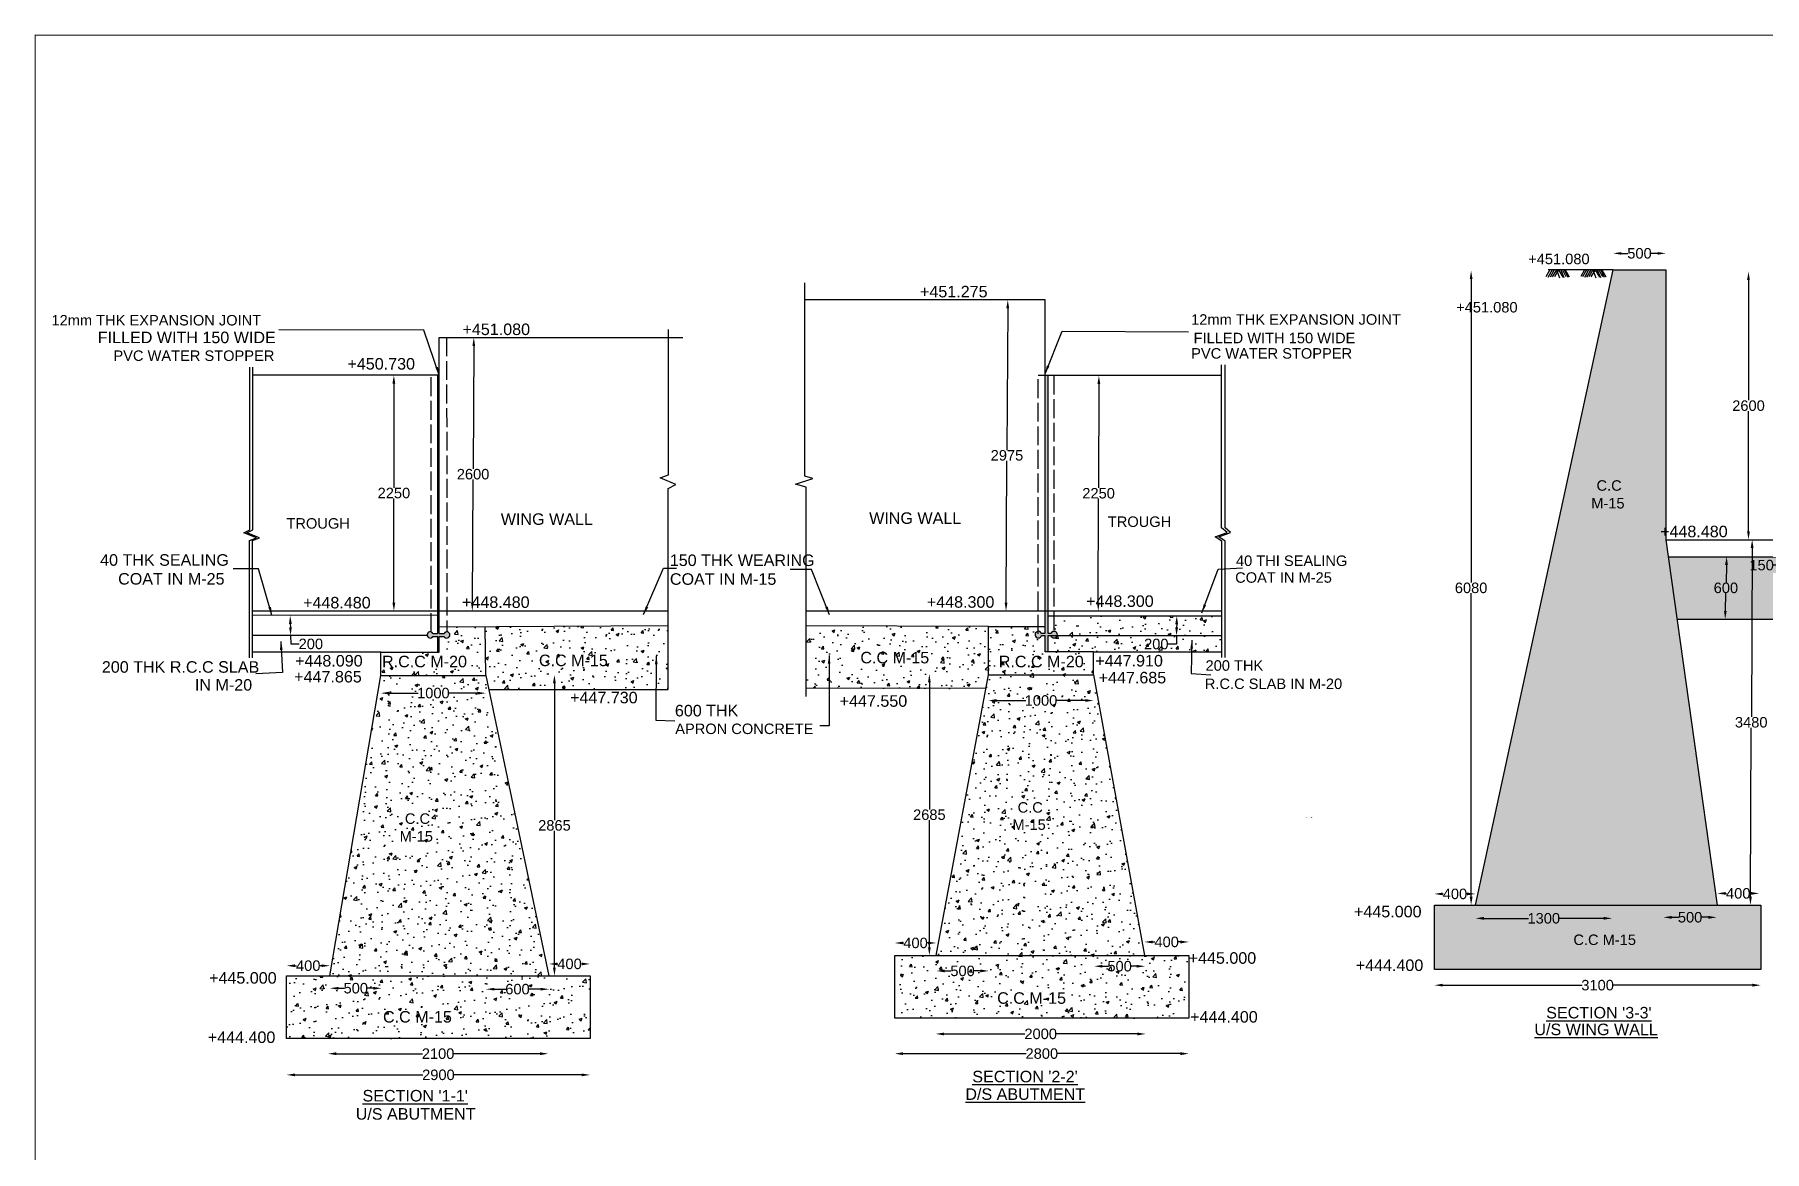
# Model space of a CAD drawing. Header units: millimetres. Extents: x 1661 to 33113, y 614 to 21932.
# Drawn here: x 1661 to 18179, y 11273 to 21932 of the extents above; entities that cross this region are included whole.
import ezdxf

# ---------------------------------------------------------------- set-up
doc = ezdxf.new("R2010")
doc.units = ezdxf.units.MM
doc.header["$MEASUREMENT"] = 0
doc.linetypes.add('ACAD_ISO02W100', pattern=[15, 12, -3])
for name, color, linetype in [('DIM', 7, 'Continuous'), ('DWG', 7, 'Continuous'), ('TEXT', 7, 'Continuous')]:
    doc.layers.add(name, color=color, linetype=linetype)
doc.styles.get("Standard").update_dxf_attribs({"font": 'arial.ttf'})
doc.dimstyles.get("Standard").update_dxf_attribs({"dimtxt": 100, "dimasz": 80, "dimexe": 0.18, "dimexo": 0.0625, "dimgap": 0.09, "dimtad": 0, "dimtih": 1, "dimtoh": 1, "dimdec": 0, "dimzin": 0, "dimdsep": 46, "dimtxsty": 'Standard', "dimcen": 0.09, "dimse1": 1, "dimse2": 1, "dimadec": 0, "dimazin": 0, "dimtfac": 1, "dimtdec": 0, "dimtofl": 0, "dimtmove": 0, "dimatfit": 3, "dimfxl": 1, "dimtolj": 1, "dimtzin": 0, "dimarcsym": 0})
pattern_1 = [(50, (0, 0), (286.904, -25.1009), [30, -330]), (355, (0, 0), (-55.5005, 300.877), [24, -264]), (100.4514, (23.9, -2.1), (231.4035, 275.776), [25.496, -280.4568]), (46.1842, (0, 80), (426.8965, -66.2077), [45, -495]), (96.6356, (35.57, 74.5), (373.865, 389.6474), [38.244, -420.6855]), (351.1842, (0, 80), (373.865, 389.6474), [36, -396]), (21, (40, 60), (238.7628, -161.0476), [30, -330]), (326, (40, 60), (97.326, 290.06), [24, -264]), (71.4514, (59.9, 46.58), (336.089, 129.0125), [25.496, -280.4568]), (37.5, (0, 0), (4.86394, 133.15754), [0, -260.8, 0, -268, 0, -265]), (7.5, (0, 0), (105.2278, 157.7647), [0, -152.8, 0, -254.8, 0, -101]), (327.5, (-89.2, 0), (213.52897, -9.02195), [0, -100, 0, -312, 0, -414]), (317.5, (-129.2, 0), (233.2745, 40.042), [0, -130, 0, -207.2, 0, -294])]

# ---------------------------------------------------------------- blocks, each defined once
blk = doc.blocks.new('*D77')
at = {"layer": 'Defpoints', "color": 0, "transparency": 16777216}
for p in [(15028, 13009), (18144, 13009), (18144, 12859)]:
    blk.add_point(p, dxfattribs=at)
at = {"layer": 'DIM', "color": 0, "lineweight": -2, "transparency": 16777216}
for p, q in [((15108, 12859), (16437, 12859)), ((18064, 12859), (16735, 12859))]:
    blk.add_line(p, q, dxfattribs=at)
at = {"layer": 'DIM', "color": 0, "transparency": 16777216}
for points in [[(15108, 12873), (15108, 12846), (15028, 12859)], [(18064, 12873), (18064, 12846), (18144, 12859)]]:
    blk.add_solid(points, dxfattribs=at)
at = {"layer": 'DIM', "color": 0, "transparency": 16777216, "insert": (16586, 12859), "char_height": 100, "attachment_point": 5}
blk.add_mtext('\\A1;3100', dxfattribs=at)
blk = doc.blocks.new('*D78')
at = {"layer": 'Defpoints', "color": 0, "transparency": 16777216}
for p in [(15420, 13624), (16724, 13624), (16724, 13497)]:
    blk.add_point(p, dxfattribs=at)
at = {"layer": 'DIM', "color": 0, "lineweight": -2, "transparency": 16777216}
for p, q in [((15500, 13497), (15927, 13497)), ((16644, 13497), (16216, 13497))]:
    blk.add_line(p, q, dxfattribs=at)
at = {"layer": 'DIM', "color": 0, "transparency": 16777216}
for points in [[(15500, 13511), (15500, 13484), (15420, 13497)], [(16644, 13511), (16644, 13484), (16724, 13497)]]:
    blk.add_solid(points, dxfattribs=at)
at = {"layer": 'DIM', "color": 0, "transparency": 16777216, "insert": (16072, 13497), "char_height": 100, "attachment_point": 5}
blk.add_mtext('\\A1;1300', dxfattribs=at)
blk = doc.blocks.new('*D79')
at = {"layer": 'Defpoints', "color": 0, "transparency": 16777216}
for p in [(17214, 13507), (17724, 13507), (17724, 13507)]:
    blk.add_point(p, dxfattribs=at)
at = {"layer": 'DIM', "color": 0, "lineweight": -2, "transparency": 16777216}
for p, q in [((17294, 13507), (17359, 13507)), ((17644, 13507), (17580, 13507))]:
    blk.add_line(p, q, dxfattribs=at)
at = {"layer": 'DIM', "color": 0, "transparency": 16777216}
for points in [[(17294, 13520), (17294, 13493), (17214, 13507)], [(17644, 13520), (17644, 13493), (17724, 13507)]]:
    blk.add_solid(points, dxfattribs=at)
at = {"layer": 'DIM', "color": 0, "transparency": 16777216, "insert": (17469, 13507), "char_height": 100, "attachment_point": 5}
blk.add_mtext('\\A1;500', dxfattribs=at)
blk = doc.blocks.new('*D80')
at = {"layer": 'Defpoints', "color": 0, "transparency": 16777216}
for p in [(18129, 13735), (17729, 13624), (18129, 13624)]:
    blk.add_point(p, dxfattribs=at)
at = {"layer": 'DIM', "color": 0, "lineweight": -2, "transparency": 16777216}
for p, q in [((17809, 13735), (17817, 13735)), ((18049, 13735), (18041, 13735))]:
    blk.add_line(p, q, dxfattribs=at)
at = {"layer": 'DIM', "color": 0, "transparency": 16777216}
for points in [[(17809, 13749), (17809, 13722), (17729, 13735)], [(18049, 13749), (18049, 13722), (18129, 13735)]]:
    blk.add_solid(points, dxfattribs=at)
at = {"layer": 'DIM', "color": 0, "transparency": 16777216, "insert": (17929, 13735), "char_height": 100, "attachment_point": 5}
blk.add_mtext('\\A1;400', dxfattribs=at)
blk = doc.blocks.new('*D81')
at = {"layer": 'Defpoints', "color": 0, "transparency": 16777216}
for p in [(15420, 13730), (15028, 13624), (15420, 13624)]:
    blk.add_point(p, dxfattribs=at)
at = {"layer": 'DIM', "color": 0, "lineweight": -2, "transparency": 16777216}
for p, q in [((15108, 13730), (15112, 13730)), ((15340, 13730), (15336, 13730))]:
    blk.add_line(p, q, dxfattribs=at)
at = {"layer": 'DIM', "color": 0, "transparency": 16777216}
for points in [[(15108, 13744), (15108, 13717), (15028, 13730)], [(15340, 13744), (15340, 13717), (15420, 13730)]]:
    blk.add_solid(points, dxfattribs=at)
at = {"layer": 'DIM', "color": 0, "transparency": 16777216, "insert": (15224, 13730), "char_height": 100, "attachment_point": 5}
blk.add_mtext('\\A1;400', dxfattribs=at)
blk = doc.blocks.new('*D82')
at = {"layer": 'Defpoints', "color": 0, "transparency": 16777216}
for p in [(18062, 17112), (18161, 17111), (18144, 13624)]:
    blk.add_point(p, dxfattribs=at)
at = {"layer": 'DIM', "color": 0, "lineweight": -2, "transparency": 16777216}
for p, q in [((18062, 17032), (18054, 15419)), ((18045, 13705), (18053, 15317))]:
    blk.add_line(p, q, dxfattribs=at)
at = {"layer": 'DIM', "color": 0, "transparency": 16777216}
for points in [[(18048, 17032), (18075, 17032), (18062, 17112)], [(18032, 13705), (18059, 13704), (18045, 13625)]]:
    blk.add_solid(points, dxfattribs=at)
at = {"layer": 'DIM', "color": 0, "transparency": 16777216, "insert": (18053, 15368), "char_height": 100, "attachment_point": 5}
blk.add_mtext('\\A1;3480', dxfattribs=at)
blk = doc.blocks.new('*D83')
at = {"layer": 'Defpoints', "color": 0, "transparency": 16777216}
for p in [(17819, 16949), (17850, 16948), (17835, 16351)]:
    blk.add_point(p, dxfattribs=at)
at = {"layer": 'DIM', "color": 0, "lineweight": -2, "transparency": 16777216}
for p, q in [((17817, 16869), (17813, 16702)), ((17806, 16432), (17810, 16600))]:
    blk.add_line(p, q, dxfattribs=at)
at = {"layer": 'DIM', "color": 0, "transparency": 16777216}
for points in [[(17803, 16870), (17830, 16869), (17819, 16949)], [(17793, 16432), (17819, 16432), (17804, 16352)]]:
    blk.add_solid(points, dxfattribs=at)
at = {"layer": 'DIM', "color": 0, "transparency": 16777216, "insert": (17811, 16651), "char_height": 100, "attachment_point": 5}
blk.add_mtext('\\A1;600', dxfattribs=at)
blk = doc.blocks.new('*D84')
at = {"layer": 'Defpoints', "color": 0, "transparency": 16777216}
for p in [(18337, 17111), (18337, 16948), (18337, 16948)]:
    blk.add_point(p, dxfattribs=at)
at = {"layer": 'DIM', "color": 0, "lineweight": -2, "transparency": 16777216}
for p, q in [((18337, 17031), (18337, 17028)), ((18337, 16868), (18257, 16868)), ((18337, 16948), (18337, 16868))]:
    blk.add_line(p, q, dxfattribs=at)
at = {"layer": 'DIM', "color": 0, "transparency": 16777216}
for points in [[(18324, 17031), (18351, 17031), (18337, 17111)], [(18324, 17028), (18351, 17028), (18337, 16948)]]:
    blk.add_solid(points, dxfattribs=at)
at = {"layer": 'DIM', "color": 0, "transparency": 16777216, "insert": (18152, 16868), "char_height": 100, "attachment_point": 5}
blk.add_mtext('\\A1;150', dxfattribs=at)
blk = doc.blocks.new('*D85')
at = {"layer": 'Defpoints', "color": 0, "transparency": 16777216}
for p in [(18027, 19669), (18062, 19669), (18062, 17112)]:
    blk.add_point(p, dxfattribs=at)
at = {"layer": 'DIM', "color": 0, "lineweight": -2, "transparency": 16777216}
for p, q in [((18027, 19589), (18027, 18442)), ((18027, 17192), (18027, 18339))]:
    blk.add_line(p, q, dxfattribs=at)
at = {"layer": 'DIM', "color": 0, "transparency": 16777216}
for points in [[(18013, 19589), (18040, 19589), (18027, 19669)], [(18013, 17192), (18040, 17192), (18027, 17112)]]:
    blk.add_solid(points, dxfattribs=at)
at = {"layer": 'DIM', "color": 0, "transparency": 16777216, "insert": (18027, 18390), "char_height": 100, "attachment_point": 5}
blk.add_mtext('\\A1;2600', dxfattribs=at)
blk = doc.blocks.new('*D86')
at = {"layer": 'Defpoints', "color": 0, "transparency": 16777216}
for p in [(17238, 19844), (16734, 19595), (17238, 19595)]:
    blk.add_point(p, dxfattribs=at)
at = {"layer": 'DIM', "color": 0, "lineweight": -2, "transparency": 16777216}
for p, q in [((16814, 19844), (16876, 19844)), ((17158, 19844), (17096, 19844))]:
    blk.add_line(p, q, dxfattribs=at)
at = {"layer": 'DIM', "color": 0, "transparency": 16777216}
for points in [[(16814, 19857), (16814, 19831), (16734, 19844)], [(17158, 19857), (17158, 19831), (17238, 19844)]]:
    blk.add_solid(points, dxfattribs=at)
at = {"layer": 'DIM', "color": 0, "transparency": 16777216, "insert": (16986, 19844), "char_height": 100, "attachment_point": 5}
blk.add_mtext('\\A1;500', dxfattribs=at)
blk = doc.blocks.new('*D87')
at = {"layer": 'Defpoints', "color": 0, "transparency": 16777216}
for p in [(15378, 19678), (15420, 19678), (15420, 13624)]:
    blk.add_point(p, dxfattribs=at)
at = {"layer": 'DIM', "color": 0, "lineweight": -2, "transparency": 16777216}
for p, q in [((15378, 19598), (15378, 16702)), ((15378, 13704), (15378, 16600))]:
    blk.add_line(p, q, dxfattribs=at)
at = {"layer": 'DIM', "color": 0, "transparency": 16777216}
for points in [[(15365, 19598), (15392, 19598), (15378, 19678)], [(15365, 13704), (15392, 13704), (15378, 13624)]]:
    blk.add_solid(points, dxfattribs=at)
at = {"layer": 'DIM', "color": 0, "transparency": 16777216, "insert": (15378, 16651), "char_height": 100, "attachment_point": 5}
blk.add_mtext('\\A1;6080', dxfattribs=at)
blk = doc.blocks.new('*D88')
at = {"layer": 'Defpoints', "color": 0, "transparency": 16777216}
for p in [(9874, 12545), (12683, 12545), (12683, 12206)]:
    blk.add_point(p, dxfattribs=at)
at = {"layer": 'DIM', "color": 0, "lineweight": -2, "transparency": 16777216}
for p, q in [((9954, 12206), (11129, 12206)), ((12603, 12206), (11429, 12206))]:
    blk.add_line(p, q, dxfattribs=at)
at = {"layer": 'DIM', "color": 0, "transparency": 16777216}
for points in [[(9954, 12219), (9954, 12192), (9874, 12206)], [(12603, 12219), (12603, 12192), (12683, 12206)]]:
    blk.add_solid(points, dxfattribs=at)
at = {"layer": 'DIM', "color": 0, "transparency": 16777216, "insert": (11279, 12206), "char_height": 100, "attachment_point": 5}
blk.add_mtext('\\A1;2800', dxfattribs=at)
blk = doc.blocks.new('*D89')
at = {"layer": 'Defpoints', "color": 0, "transparency": 16777216}
for p in [(10266, 12567), (12270, 12567), (12270, 12394)]:
    blk.add_point(p, dxfattribs=at)
at = {"layer": 'DIM', "color": 0, "lineweight": -2, "transparency": 16777216}
for p, q in [((10346, 12394), (11118, 12394)), ((12190, 12394), (11418, 12394))]:
    blk.add_line(p, q, dxfattribs=at)
at = {"layer": 'DIM', "color": 0, "transparency": 16777216}
for points in [[(10346, 12407), (10346, 12380), (10266, 12394)], [(12190, 12407), (12190, 12380), (12270, 12394)]]:
    blk.add_solid(points, dxfattribs=at)
at = {"layer": 'DIM', "color": 0, "transparency": 16777216, "insert": (11268, 12394), "char_height": 100, "attachment_point": 5}
blk.add_mtext('\\A1;2000', dxfattribs=at)
blk = doc.blocks.new('*D90')
at = {"layer": 'Defpoints', "color": 0, "transparency": 16777216}
for p in [(10271, 13262), (9874, 13142), (10271, 13142)]:
    blk.add_point(p, dxfattribs=at)
at = {"layer": 'DIM', "color": 0, "lineweight": -2, "transparency": 16777216}
for p, q in [((9954, 13262), (9960, 13262)), ((10191, 13262), (10185, 13262))]:
    blk.add_line(p, q, dxfattribs=at)
at = {"layer": 'DIM', "color": 0, "transparency": 16777216}
for points in [[(9954, 13275), (9954, 13249), (9874, 13262)], [(10191, 13275), (10191, 13249), (10271, 13262)]]:
    blk.add_solid(points, dxfattribs=at)
at = {"layer": 'DIM', "color": 0, "transparency": 16777216, "insert": (10073, 13262), "char_height": 100, "attachment_point": 5}
blk.add_mtext('\\A1;400', dxfattribs=at)
blk = doc.blocks.new('*D91')
at = {"layer": 'Defpoints', "color": 0, "transparency": 16777216}
for p in [(12683, 13272), (12258, 13142), (12683, 13142)]:
    blk.add_point(p, dxfattribs=at)
at = {"layer": 'DIM', "color": 0, "lineweight": -2, "transparency": 16777216}
for p, q in [((12338, 13272), (12358, 13272)), ((12603, 13272), (12583, 13272))]:
    blk.add_line(p, q, dxfattribs=at)
at = {"layer": 'DIM', "color": 0, "transparency": 16777216}
for points in [[(12338, 13285), (12338, 13258), (12258, 13272)], [(12603, 13285), (12603, 13258), (12683, 13272)]]:
    blk.add_solid(points, dxfattribs=at)
at = {"layer": 'DIM', "color": 0, "transparency": 16777216, "insert": (12471, 13272), "char_height": 100, "attachment_point": 5}
blk.add_mtext('\\A1;400', dxfattribs=at)
blk = doc.blocks.new('*D92')
at = {"layer": 'Defpoints', "color": 0, "transparency": 16777216}
for p in [(11778, 13006), (12265, 13040), (12265, 13006)]:
    blk.add_point(p, dxfattribs=at)
at = {"layer": 'DIM', "color": 0, "lineweight": -2, "transparency": 16777216}
for p, q in [((11858, 13040), (11911, 13040)), ((12185, 13040), (12132, 13040))]:
    blk.add_line(p, q, dxfattribs=at)
at = {"layer": 'DIM', "color": 0, "transparency": 16777216}
for points in [[(11858, 13053), (11858, 13027), (11778, 13040)], [(12185, 13053), (12185, 13027), (12265, 13040)]]:
    blk.add_solid(points, dxfattribs=at)
at = {"layer": 'DIM', "color": 0, "transparency": 16777216, "insert": (12022, 13040), "char_height": 100, "attachment_point": 5}
blk.add_mtext('\\A1;500', dxfattribs=at)
blk = doc.blocks.new('*D93')
at = {"layer": 'Defpoints', "color": 0, "transparency": 16777216}
for p in [(10205, 15830), (10271, 15830), (10271, 13142)]:
    blk.add_point(p, dxfattribs=at)
at = {"layer": 'DIM', "color": 0, "lineweight": -2, "transparency": 16777216}
for p, q in [((10205, 15750), (10205, 14537)), ((10205, 13222), (10205, 14435))]:
    blk.add_line(p, q, dxfattribs=at)
at = {"layer": 'DIM', "color": 0, "transparency": 16777216}
for points in [[(10192, 15750), (10218, 15750), (10205, 15830)], [(10192, 13222), (10218, 13222), (10205, 13142)]]:
    blk.add_solid(points, dxfattribs=at)
at = {"layer": 'DIM', "color": 0, "transparency": 16777216, "insert": (10205, 14486), "char_height": 100, "attachment_point": 5}
blk.add_mtext('\\A1;2685', dxfattribs=at)
blk = doc.blocks.new('*D94')
at = {"layer": 'Defpoints', "color": 0, "transparency": 16777216}
for p in [(10769, 15821), (11773, 15821), (11773, 15576)]:
    blk.add_point(p, dxfattribs=at)
at = {"layer": 'DIM', "color": 0, "lineweight": -2, "transparency": 16777216}
for p, q in [((10849, 15576), (11127, 15576)), ((11693, 15576), (11416, 15576))]:
    blk.add_line(p, q, dxfattribs=at)
at = {"layer": 'DIM', "color": 0, "transparency": 16777216}
for points in [[(10849, 15590), (10849, 15563), (10769, 15576)], [(11693, 15590), (11693, 15563), (11773, 15576)]]:
    blk.add_solid(points, dxfattribs=at)
at = {"layer": 'DIM', "color": 0, "transparency": 16777216, "insert": (11271, 15576), "char_height": 100, "attachment_point": 5}
blk.add_mtext('\\A1;1000', dxfattribs=at)
blk = doc.blocks.new('*D95')
at = {"layer": 'Defpoints', "color": 0, "transparency": 16777216}
for p in [(12584, 16383), (12565, 16195), (12581, 16194)]:
    blk.add_point(p, dxfattribs=at)
at = {"layer": 'DIM', "color": 0, "lineweight": -2, "transparency": 16777216}
for p, q in [((12565, 16195), (12564, 16115)), ((12567, 16304), (12566, 16275)), ((12564, 16115), (12484, 16115))]:
    blk.add_line(p, q, dxfattribs=at)
at = {"layer": 'DIM', "color": 0, "transparency": 16777216}
for points in [[(12553, 16304), (12580, 16303), (12568, 16384)], [(12553, 16275), (12580, 16274), (12565, 16195)]]:
    blk.add_solid(points, dxfattribs=at)
at = {"layer": 'DIM', "color": 0, "transparency": 16777216, "insert": (12372, 16115), "char_height": 100, "attachment_point": 5}
blk.add_mtext('\\A1;200', dxfattribs=at)
blk = doc.blocks.new('*D96')
at = {"layer": 'Defpoints', "color": 0, "transparency": 16777216}
for p in [(11800, 18677), (11824, 18677), (11794, 16431)]:
    blk.add_point(p, dxfattribs=at)
at = {"layer": 'DIM', "color": 0, "lineweight": -2, "transparency": 16777216}
for p, q in [((11823, 18597), (11821, 17605)), ((11818, 16511), (11821, 17503))]:
    blk.add_line(p, q, dxfattribs=at)
at = {"layer": 'DIM', "color": 0, "transparency": 16777216}
for points in [[(11810, 18597), (11837, 18597), (11824, 18677)], [(11805, 16511), (11831, 16511), (11818, 16431)]]:
    blk.add_solid(points, dxfattribs=at)
at = {"layer": 'DIM', "color": 0, "transparency": 16777216, "insert": (11821, 17554), "char_height": 100, "attachment_point": 5}
blk.add_mtext('\\A1;2250', dxfattribs=at)
blk = doc.blocks.new('*D97')
at = {"layer": 'Defpoints', "color": 0, "transparency": 16777216}
for p in [(10945, 19400), (10954, 19400), (10927, 16431)]:
    blk.add_point(p, dxfattribs=at)
at = {"layer": 'DIM', "color": 0, "lineweight": -2, "transparency": 16777216}
for p, q in [((10954, 19320), (10946, 17967)), ((10938, 16511), (10945, 17865))]:
    blk.add_line(p, q, dxfattribs=at)
at = {"layer": 'DIM', "color": 0, "transparency": 16777216}
for points in [[(10940, 19320), (10967, 19320), (10954, 19400)], [(10924, 16511), (10951, 16511), (10937, 16431)]]:
    blk.add_solid(points, dxfattribs=at)
at = {"layer": 'DIM', "color": 0, "transparency": 16777216, "insert": (10946, 17916), "char_height": 100, "attachment_point": 5}
blk.add_mtext('\\A1;2975', dxfattribs=at)
blk = doc.blocks.new('*D98')
at = {"layer": 'Defpoints', "color": 0, "transparency": 16777216}
for p in [(5810, 19041), (5855, 19041), (5795, 16431)]:
    blk.add_point(p, dxfattribs=at)
at = {"layer": 'DIM', "color": 0, "lineweight": -2, "transparency": 16777216}
for p, q in [((5855, 18961), (5848, 17787)), ((5841, 16510), (5848, 17685))]:
    blk.add_line(p, q, dxfattribs=at)
at = {"layer": 'DIM', "color": 0, "transparency": 16777216}
for points in [[(5842, 18961), (5868, 18961), (5855, 19041)], [(5828, 16511), (5854, 16510), (5840, 16430)]]:
    blk.add_solid(points, dxfattribs=at)
at = {"layer": 'DIM', "color": 0, "transparency": 16777216, "insert": (5848, 17736), "char_height": 100, "attachment_point": 5}
blk.add_mtext('\\A1;2600', dxfattribs=at)
blk = doc.blocks.new('*D99')
at = {"layer": 'Defpoints', "color": 0, "transparency": 16777216}
for p in [(5025, 18681), (5092, 18681), (5025, 16431)]:
    blk.add_point(p, dxfattribs=at)
at = {"layer": 'DIM', "color": 0, "lineweight": -2, "transparency": 16777216}
for p, q in [((5092, 18601), (5092, 17607)), ((5092, 16511), (5092, 17505))]:
    blk.add_line(p, q, dxfattribs=at)
at = {"layer": 'DIM', "color": 0, "transparency": 16777216}
for points in [[(5078, 18601), (5105, 18601), (5092, 18681)], [(5078, 16511), (5105, 16511), (5092, 16431)]]:
    blk.add_solid(points, dxfattribs=at)
at = {"layer": 'DIM', "color": 0, "transparency": 16777216, "insert": (5092, 17556), "char_height": 100, "attachment_point": 5}
blk.add_mtext('\\A1;2250', dxfattribs=at)
blk = doc.blocks.new('*D100')
at = {"layer": 'Defpoints', "color": 0, "transparency": 16777216}
for p in [(4968, 15816), (5970, 15816), (5970, 15647)]:
    blk.add_point(p, dxfattribs=at)
at = {"layer": 'DIM', "color": 0, "lineweight": -2, "transparency": 16777216}
for p, q in [((5048, 15647), (5324, 15647)), ((5890, 15647), (5613, 15647))]:
    blk.add_line(p, q, dxfattribs=at)
at = {"layer": 'DIM', "color": 0, "transparency": 16777216}
for points in [[(5048, 15660), (5048, 15633), (4968, 15647)], [(5890, 15660), (5890, 15633), (5970, 15647)]]:
    blk.add_solid(points, dxfattribs=at)
at = {"layer": 'DIM', "color": 0, "transparency": 16777216, "insert": (5469, 15647), "char_height": 100, "attachment_point": 5}
blk.add_mtext('\\A1;1000', dxfattribs=at)
blk = doc.blocks.new('*D101')
at = {"layer": 'Defpoints', "color": 0, "transparency": 16777216}
for p in [(4188, 16389), (4106, 16196), (4193, 16198)]:
    blk.add_point(p, dxfattribs=at)
at = {"layer": 'DIM', "color": 0, "lineweight": -2, "transparency": 16777216}
for p, q in [((4103, 16307), (4104, 16276)), ((4106, 16196), (4108, 16116)), ((4108, 16116), (4188, 16116))]:
    blk.add_line(p, q, dxfattribs=at)
at = {"layer": 'DIM', "color": 0, "transparency": 16777216}
for points in [[(4117, 16308), (4090, 16307), (4101, 16387)], [(4117, 16276), (4091, 16275), (4106, 16196)]]:
    blk.add_solid(points, dxfattribs=at)
at = {"layer": 'DIM', "color": 0, "transparency": 16777216, "insert": (4299, 16116), "char_height": 100, "attachment_point": 5}
blk.add_mtext('\\A1;200', dxfattribs=at)
blk = doc.blocks.new('*D102')
at = {"layer": 'Defpoints', "color": 0, "transparency": 16777216}
for p in [(4067, 12350), (6966, 12350), (6966, 12003)]:
    blk.add_point(p, dxfattribs=at)
at = {"layer": 'DIM', "color": 0, "lineweight": -2, "transparency": 16777216}
for p, q in [((4147, 12003), (5367, 12003)), ((6886, 12003), (5667, 12003))]:
    blk.add_line(p, q, dxfattribs=at)
at = {"layer": 'DIM', "color": 0, "transparency": 16777216}
for points in [[(4147, 12016), (4147, 11990), (4067, 12003)], [(6886, 12016), (6886, 11990), (6966, 12003)]]:
    blk.add_solid(points, dxfattribs=at)
at = {"layer": 'DIM', "color": 0, "transparency": 16777216, "insert": (5517, 12003), "char_height": 100, "attachment_point": 5}
blk.add_mtext('\\A1;2900', dxfattribs=at)
blk = doc.blocks.new('*D103')
at = {"layer": 'Defpoints', "color": 0, "transparency": 16777216}
for p in [(4462, 12350), (6566, 12350), (6566, 12205)]:
    blk.add_point(p, dxfattribs=at)
at = {"layer": 'DIM', "color": 0, "lineweight": -2, "transparency": 16777216}
for p, q in [((4542, 12205), (5364, 12205)), ((6486, 12205), (5664, 12205))]:
    blk.add_line(p, q, dxfattribs=at)
at = {"layer": 'DIM', "color": 0, "transparency": 16777216}
for points in [[(4542, 12219), (4542, 12192), (4462, 12205)], [(6486, 12219), (6486, 12192), (6566, 12205)]]:
    blk.add_solid(points, dxfattribs=at)
at = {"layer": 'DIM', "color": 0, "transparency": 16777216, "insert": (5514, 12205), "char_height": 100, "attachment_point": 5}
blk.add_mtext('\\A1;2100', dxfattribs=at)
blk = doc.blocks.new('*D104')
at = {"layer": 'Defpoints', "color": 0, "transparency": 16777216}
for p in [(4067, 12948), (4481, 13045), (4481, 12948)]:
    blk.add_point(p, dxfattribs=at)
at = {"layer": 'DIM', "color": 0, "lineweight": -2, "transparency": 16777216}
for p, q in [((4147, 13045), (4162, 13045)), ((4401, 13045), (4387, 13045))]:
    blk.add_line(p, q, dxfattribs=at)
at = {"layer": 'DIM', "color": 0, "transparency": 16777216}
for points in [[(4147, 13058), (4147, 13032), (4067, 13045)], [(4401, 13058), (4401, 13032), (4481, 13045)]]:
    blk.add_solid(points, dxfattribs=at)
at = {"layer": 'DIM', "color": 0, "transparency": 16777216, "insert": (4274, 13045), "char_height": 100, "attachment_point": 5}
blk.add_mtext('\\A1;400', dxfattribs=at)
blk = doc.blocks.new('*D105')
at = {"layer": 'Defpoints', "color": 0, "transparency": 16777216}
for p in [(6966, 13062), (6572, 12948), (6966, 12948)]:
    blk.add_point(p, dxfattribs=at)
at = {"layer": 'DIM', "color": 0, "lineweight": -2, "transparency": 16777216}
for p, q in [((6652, 13062), (6657, 13062)), ((6886, 13062), (6882, 13062))]:
    blk.add_line(p, q, dxfattribs=at)
at = {"layer": 'DIM', "color": 0, "transparency": 16777216}
for points in [[(6652, 13075), (6652, 13049), (6572, 13062)], [(6886, 13075), (6886, 13049), (6966, 13062)]]:
    blk.add_solid(points, dxfattribs=at)
at = {"layer": 'DIM', "color": 0, "transparency": 16777216, "insert": (6769, 13062), "char_height": 100, "attachment_point": 5}
blk.add_mtext('\\A1;400', dxfattribs=at)
blk = doc.blocks.new('*D106')
at = {"layer": 'Defpoints', "color": 0, "transparency": 16777216}
for p in [(5971, 12778), (6574, 12821), (6574, 12778)]:
    blk.add_point(p, dxfattribs=at)
at = {"layer": 'DIM', "color": 0, "lineweight": -2, "transparency": 16777216}
for p, q in [((6051, 12821), (6162, 12821)), ((6494, 12821), (6383, 12821))]:
    blk.add_line(p, q, dxfattribs=at)
at = {"layer": 'DIM', "color": 0, "transparency": 16777216}
for points in [[(6051, 12834), (6051, 12808), (5971, 12821)], [(6494, 12834), (6494, 12808), (6574, 12821)]]:
    blk.add_solid(points, dxfattribs=at)
at = {"layer": 'DIM', "color": 0, "transparency": 16777216, "insert": (6272, 12821), "char_height": 100, "attachment_point": 5}
blk.add_mtext('\\A1;600', dxfattribs=at)
blk = doc.blocks.new('*D107')
at = {"layer": 'Defpoints', "color": 0, "transparency": 16777216}
for p in [(4481, 12948), (4975, 12948), (4975, 12830)]:
    blk.add_point(p, dxfattribs=at)
at = {"layer": 'DIM', "color": 0, "lineweight": -2, "transparency": 16777216}
for p, q in [((4561, 12830), (4618, 12830)), ((4895, 12830), (4839, 12830))]:
    blk.add_line(p, q, dxfattribs=at)
at = {"layer": 'DIM', "color": 0, "transparency": 16777216}
for points in [[(4561, 12843), (4561, 12816), (4481, 12830)], [(4895, 12843), (4895, 12816), (4975, 12830)]]:
    blk.add_solid(points, dxfattribs=at)
at = {"layer": 'DIM', "color": 0, "transparency": 16777216, "insert": (4728, 12830), "char_height": 100, "attachment_point": 5}
blk.add_mtext('\\A1;500', dxfattribs=at)
blk = doc.blocks.new('*D108')
at = {"layer": 'Defpoints', "color": 0, "transparency": 16777216}
for p in [(6572, 15820), (6625, 15820), (6572, 12948)]:
    blk.add_point(p, dxfattribs=at)
at = {"layer": 'DIM', "color": 0, "lineweight": -2, "transparency": 16777216}
for p, q in [((6625, 15740), (6625, 14435)), ((6625, 13028), (6625, 14333))]:
    blk.add_line(p, q, dxfattribs=at)
at = {"layer": 'DIM', "color": 0, "transparency": 16777216}
for points in [[(6611, 15740), (6638, 15740), (6625, 15820)], [(6611, 13028), (6638, 13028), (6625, 12948)]]:
    blk.add_solid(points, dxfattribs=at)
at = {"layer": 'DIM', "color": 0, "transparency": 16777216, "insert": (6625, 14384), "char_height": 100, "attachment_point": 5}
blk.add_mtext('\\A1;2865', dxfattribs=at)
blk = doc.blocks.new('*D109')
at = {"layer": 'Defpoints', "color": 0, "transparency": 16777216}
for p in [(10271, 13142), (10772, 13142), (10772, 12995)]:
    blk.add_point(p, dxfattribs=at)
at = {"layer": 'DIM', "color": 0, "lineweight": -2, "transparency": 16777216}
for p, q in [((10351, 12995), (10411, 12995)), ((10692, 12995), (10632, 12995))]:
    blk.add_line(p, q, dxfattribs=at)
at = {"layer": 'DIM', "color": 0, "transparency": 16777216}
for points in [[(10351, 13009), (10351, 12982), (10271, 12995)], [(10692, 13009), (10692, 12982), (10772, 12995)]]:
    blk.add_solid(points, dxfattribs=at)
at = {"layer": 'DIM', "color": 0, "transparency": 16777216, "insert": (10522, 12995), "char_height": 100, "attachment_point": 5}
blk.add_mtext('\\A1;500', dxfattribs=at)

msp = doc.modelspace()

# ---------------------------------------------------------------- hatches: boundary and pattern name
at = {"layer": 'DWG'}
h = msp.add_hatch(dxfattribs=at)
h.set_pattern_fill('AR-CONC', color=256, scale=40)
h.set_pattern_definition(pattern_1)
h.paths.add_polyline_path([(17238.1, 17111.3), (17238.1, 19687.3), (16733.9, 19687.3), (15420, 13624.1), (17728.6, 13624.1)])
h.paths.add_polyline_path([(18725.7, 16680.2), (18791.9, 16710.9), (18666.5, 16755.8), (18732.8, 16791.3), (18732.8, 16948.5), (17261, 16948.5), (17344.9, 16351.4), (18725.7, 16351.4)])
h.paths.add_polyline_path([(18144.1, 13624.1), (15027.9, 13624.1), (15027.9, 13008.5), (18144.1, 13008.5)])
h.paths.add_polyline_path([(17154.6, 17104.6), (17856, 17104.6), (17856, 17273.1), (17154.6, 17273.1)], flags=9)
h.paths.add_polyline_path([(16499.5, 17381.8), (16868.9, 17381.8), (16868.9, 17535), (16499.5, 17535)], flags=24)
h.paths.add_polyline_path([(16550.1, 17551), (16842.4, 17551), (16842.4, 17706.1), (16550.1, 17706.1)], flags=24)
h.paths.add_polyline_path([(16328.9, 13215.3), (16978.3, 13215.3), (16978.3, 13370.5), (16328.9, 13370.5)], flags=24)
h = msp.add_hatch(color=256, dxfattribs=at)
h.dxf.hatch_style = 1
h.paths.add_polyline_path([(5525.8, 18680.7), (5512.1, 18680.7), (5512.1, 16430.7), (5525.8, 16430.7)])
h = msp.add_hatch(color=256, dxfattribs=at)
h.dxf.hatch_style = 1
h.paths.add_polyline_path([(11336.8, 18683), (11309.3, 18683), (11309.3, 16219.2), (11273.9, 16219.2, 5.7903014), (11276.6, 16198.3), (11309.3, 16198.3), (11309.3, 16039.4), (11336.8, 16039.4), (11336.8, 16198.3), (11365, 16198.3, 5.7903014), (11367.7, 16219.2), (11336.8, 16219.2)])
h = msp.add_hatch(color=256, dxfattribs=at)
h.dxf.hatch_style = 1
h.paths.add_polyline_path([(5571.1, 16216.5), (5525.8, 16216.5), (5525.8, 16430.7), (5512.1, 16430.7), (5512.1, 16216.6), (5465.2, 16217, 3.6002488), (5464.5, 16186.3), (5512.1, 16187.3), (5512.1, 16036.5), (5525.8, 16036.5), (5525.8, 16187.6), (5570.8, 16188.5, 4.0105562)])
h = msp.add_hatch(dxfattribs=at)
h.set_pattern_fill('AR-CONC', color=256, scale=40)
h.set_pattern_definition(pattern_1)
h.paths.add_polyline_path([(11772.7, 15820.5), (10769.5, 15820.5), (10271.4, 13141.8), (12258.4, 13141.8)])
h.paths.add_polyline_path([(10769.5, 16281.9), (9028.1, 16290.3), (9028.1, 15694.4), (10745.2, 15690.1), (10769.5, 15820.5)])
h.paths.add_polyline_path([(11309.3, 16198.3), (11276.6, 16198.3, -2.0248401), (11244.2, 16236.4), (11244.2, 16283.6), (10769.5, 16281.9), (10769.5, 15820.5), (11772.7, 15820.5), (11772.7, 16039.4), (11309.3, 16039.4)])
h.paths.add_polyline_path([(12997.9, 16383.3), (11394.1, 16383.3), (11394.1, 16236.4, -0.5354118), (11425.5, 16194.3), (12997.9, 16194.3)])
h.paths.add_polyline_path([(12997.9, 16194.3), (11425.5, 16194.3, -0.7050749), (11366.1, 16194.3), (11336.8, 16194.3), (11336.8, 16039.4), (11772.7, 16039.4), (12997.9, 16039.4)])
h.paths.add_polyline_path([(10972.9, 14314.6), (11342.2, 14314.6), (11342.2, 14467.8), (10972.9, 14467.8)], flags=24)
h.paths.add_polyline_path([(11022.1, 14478.6), (11314.4, 14478.6), (11314.4, 14633.7), (11022.1, 14633.7)], flags=24)
h.paths.add_polyline_path([(12078.5, 16012.7), (12391.1, 16012.7), (12391.1, 16181.2), (12078.5, 16181.2)], flags=9)
h = msp.add_hatch(dxfattribs=at)
h.set_pattern_fill('AR-CONC', color=256, scale=40)
h.paths.add_polyline_path([(5969.5, 15816.3), (4967.9, 15816.3), (4481.4, 12948.1), (6571.8, 12948.1)])
h.paths.add_polyline_path([(5963, 16280), (5969.5, 15816.3), (5997.5, 15683), (7712.1, 15683), (7712.1, 16290.3)])
h.paths.add_polyline_path([(4067.3, 12948.1), (4067.3, 12350.2), (6966.5, 12350.2), (6966.5, 12948.1)])
h.paths.add_polyline_path([(5963, 16280), (5598.1, 16277.8), (5598.2, 16232, -1.7461854), (5570.8, 16188.5), (5525.8, 16187.6), (5525.8, 16036.5), (5512.1, 16036.5), (4967.9, 16036.5), (4967.9, 15816.3), (5969.5, 15816.3)])
h.paths.add_polyline_path([(5121.3, 14203), (5490.6, 14203), (5490.6, 14356.1), (5121.3, 14356.1)], flags=24)
h.paths.add_polyline_path([(5170.9, 14371.4), (5463.2, 14371.4), (5463.2, 14526.5), (5170.9, 14526.5)], flags=24)
h.paths.add_polyline_path([(6448.6, 15873.8), (7163, 15873.8), (7163, 16044.4), (6448.6, 16044.4)], flags=24)
h.paths.add_polyline_path([(4959.6, 12472.1), (5673.9, 12472.1), (5673.9, 12642.7), (4959.6, 12642.7)], flags=24)
h.paths.add_polyline_path([(4950.1, 15863), (5818.1, 15863), (5818.1, 16033.7), (4950.1, 16033.7)], flags=9)
h = msp.add_hatch(dxfattribs=at)
h.set_pattern_fill('AR-CONC', color=256, scale=40, style=0)
h.paths.add_polyline_path([(12683.4, 12544.7), (12683.4, 13141.8), (9874.3, 13141.8), (9874.3, 12544.7)])
h.paths.add_polyline_path([(11886.3, 13116.1), (12156.9, 13116.1), (12156.9, 12963.9), (11886.3, 12963.9)], flags=24)
h.paths.add_polyline_path([(10824.1, 12651.3), (11538.4, 12651.3), (11538.4, 12822), (10824.1, 12822)], flags=24)

# ---------------------------------------------------------------- linework, layer by layer
at = {"const_width": 10}
msp.add_lwpolyline([(33108.3, 619), (1666.1, 619), (1666.1, 21927), (33108.3, 21927)], close=True, dxfattribs=at)
at = {"layer": 'DWG'}
for points in [[(15420, 13624.1), (16733.9, 19687.3), (17238.1, 19687.3), (17238.1, 17111.3), (17728.6, 13624.1)], [(16130.3, 19687.3), (16092.1, 19620.5)], [(16151.1, 19687.3), (16112, 19614.5)], [(16733.9, 19687.3), (16113.1, 19687.3)], [(16172.8, 19687.3), (16132, 19617.1)], [(16191.9, 19687.3), (16152.9, 19618.8)], [(16212.8, 19687.3), (16173.7, 19620.5)], [(16191.9, 19687.3), (16221.4, 19611.9)], [(16212.8, 19687.3), (16255.3, 19616.2)], [(16233.6, 19687.3), (16264.8, 19614.5)], [(16250.1, 19687.3), (16282.2, 19622.3)], [(16267.4, 19687.3), (16300.4, 19616.2)], [(16276.1, 19687.3), (16315.2, 19621.4)], [(16462.1, 19687.3), (16462.1, 19687.3), (16426.3, 19624)], [(16479.3, 19687.3), (16441.1, 19620.5)], [(16500.1, 19687.3), (16461, 19614.5)], [(16521.8, 19687.3), (16481, 19617.1)], [(16540.9, 19687.3), (16501.8, 19618.8)], [(16561.7, 19687.3), (16522.7, 19620.5)], [(16540.9, 19687.3), (16570.4, 19611.9)], [(16561.7, 19687.3), (16604.3, 19616.2)], [(16582.6, 19687.3), (16613.8, 19614.5)], [(16599.1, 19687.3), (16631.2, 19622.3)], [(16616.4, 19687.3), (16649.4, 19616.2)], [(16625.1, 19687.3), (16664.2, 19621.4)], [(9028.1, 15614.6), (9028.1, 17612.1), (8927.9, 17642), (9092.8, 17695.9), (9016.3, 17716.9), (9016.3, 19561.4)], [(11309.3, 18683), (11309.3, 19400.1), (9016.3, 19400.1)], [(5525.8, 16216.5), (5525.8, 19041.4), (7849.4, 19041.4)], [(5997.5, 15683), (7712.1, 15683), (7712.1, 17600.9), (7784.3, 17639.6), (7634.8, 17700.5), (7715.1, 17730.9), (7715.1, 19116.5)], [(3711.6, 15984.5), (3711.6, 17102.3), (3780.6, 17129.5), (3658.9, 17176.7), (3717.1, 17205.7), (3717.1, 18758.4)], [(3740.7, 15984.5), (3740.7, 17102.3), (3809.7, 17129.5), (3688, 17176.7), (3746.1, 17205.7), (3746.1, 18758.4)], [(5512.1, 16216.6), (5512.1, 18680.7), (3746.1, 18680.7)], [(5512.1, 18680.7), (5525.8, 18680.7)], [(12995.1, 18677.1), (11244.2, 18677.1)], [(11309.3, 16219.2), (11309.3, 18683), (11336.8, 18683), (11336.8, 16219.2)], [(12997.9, 15986.1), (12997.9, 17097.5), (12935.4, 17137.2), (13048.2, 17180.3), (12995.1, 17223.3), (12995.1, 18779)], [(13031.1, 15986.1), (13031.1, 17097.5), (12968.6, 17137.2), (13081.3, 17180.3), (13028.3, 17223.3), (13028.3, 18779)], [(17238.1, 17111.3), (18732.8, 17111.3)], [(17261, 16948.5), (18732.8, 16948.5)], [(3740.7, 16430.7), (7712.1, 16430.7)], [(5512.1, 16387.9), (3740.7, 16390)], [(9028.1, 16431.5), (12997.9, 16431.5)], [(11336.8, 16383.3), (12997.9, 16383.3)], [(5409.9, 16197.7), (3740.7, 16197.7)], [(5465.2, 16217), (5512.1, 16216.6)], [(5512.1, 16036.5), (5525.8, 16036.5), (5525.8, 16187.6)], [(7712.1, 16290.3), (5525.8, 16277.4)], [(5525.8, 16216.5), (5571.1, 16216.5)], [(5525.8, 16187.6), (5570.8, 16188.5)], [(5969.5, 15816.3), (5963, 16280)], [(10769.5, 15820.5), (10769.5, 16281.9), (9028.1, 16290.3)], [(10769.5, 16281.9), (11309.3, 16283.8)], [(11273.9, 16219.2), (11309.3, 16219.2)], [(11276.6, 16198.3), (11309.3, 16198.3)], [(11772.7, 15820.5), (11772.7, 16039.4), (11309.3, 16039.4), (11309.3, 16198.3)], [(11336.8, 16219.2), (11367.7, 16219.2)], [(11336.8, 16198.3), (11336.8, 16039.4)], [(11336.8, 16198.3), (11365, 16198.3)], [(12997.9, 16194.3), (11336.8, 16194.3)], [(17344.9, 16351.4), (18725.7, 16351.4)], [(4967.9, 15816.3), (4967.9, 16036.5), (3740.7, 16036.5)], [(4967.9, 16036.5), (5512.1, 16036.5), (5512.1, 16187.3)], [(5464.5, 16186.3), (5512.1, 16187.3)], [(11772.7, 16039.4), (12997.9, 16039.4)], [(4481.4, 12948.1), (4967.9, 15816.3), (5969.5, 15816.3), (6571.8, 12948.1)], [(10745.2, 15690.1), (9028.1, 15694.4)], [(10271.4, 13141.8), (10769.5, 15820.5), (11772.7, 15820.5), (12258.4, 13141.8)]]:
    msp.add_lwpolyline(points, dxfattribs=at)
at = {"layer": 'DWG', "linetype": 'ACAD_ISO02W100', "ltscale": 15}
for points in [[(5595.1, 19041.4), (5598.2, 16232)], [(5446.5, 16231.1), (5446.5, 18680.7)], [(11244.2, 16213.1), (11244.2, 18677.1)], [(11394.1, 18677.1), (11394.1, 16220.5)]]:
    msp.add_lwpolyline(points, dxfattribs=at)
at = {"layer": 'DWG'}
for points in [[(15027.9, 13624.1), (18144.1, 13624.1), (18144.1, 13008.5), (15027.9, 13008.5)], [(9874.3, 13141.8), (12683.4, 13141.8), (12683.4, 12544.7), (9874.3, 12544.7)], [(4067.3, 12948.1), (6966.5, 12948.1), (6966.5, 12350.2), (4067.3, 12350.2)]]:
    msp.add_lwpolyline(points, close=True, dxfattribs=at)
for centre, radius, start, end in [((5439.3, 16202.2), 29.8, 29.81184, 327.71948), ((5597.2, 16202.2), 29.8, 207.36153, 151.35851), ((11245.8, 16204.9), 31.5, 26.99564, 347.80174), ((11395.8, 16204.9), 31.5, 192.19826, 153.00436)]:
    msp.add_arc(centre, radius, start, end, dxfattribs=at)

# ---------------------------------------------------------------- texts
at = {"layer": 'TEXT'}
for s, height, p in [('+451.080', 100, (15923.3, 19740.9)), ('+451.275', 110, (10115.6, 19424.1)), ('+451.080', 100, (15235.6, 19279.9)), ('12mm THK EXPANSION JOINT', 100, (1822.1, 19155.9)), ('+451.080', 110, (5746.9, 19064.4)), ('12mm THK EXPANSION JOINT', 100, (12704.8, 19163.1)), ('FILLED WITH 150 WIDE', 110, (2264.8, 18987)), ('FILLED WITH 150 WIDE', 100, (12728.5, 18986.2)), ('PVC WATER STOPPER', 100, (2413.9, 18817.6)), ('+450.730', 110, (4648.4, 18734.9)), ('PVC WATER STOPPER', 100, (12705.1, 18839.6)), ('C.C', 100, (16576, 17578.5)), ('M-15', 100, (16525.1, 17409)), ('WING WALL', 110, (6112.9, 17252.9)), ('WING WALL', 110, (9630.3, 17262.2)), ('TROUGH', 100, (4065.9, 17216.8)), ('TROUGH', 100, (11909.2, 17233.2)), ('+448.480', 110, (17182.7, 17134.6)), ('40 THK SEALING', 110, (2286.6, 16862.6)), ('150 THK WEARING', 110, (7726.6, 16860.1)), ('40 THI SEALING', 100, (13132.9, 16860.4)), ('COAT IN M-25', 110, (2458.8, 16682.7)), ('COAT IN M-15', 110, (7727.8, 16680.7)), ('COAT IN M-25', 100, (13125, 16700.2)), ('+448.480', 110, (4224.9, 16455.2)), ('+448.480', 110, (5742.7, 16460.1)), ('+448.300', 110, (10180.5, 16461.8)), ('+448.300', 110, (11701.9, 16470)), ('C.C M-15', 110, (9546.3, 15930.9)), ('200 THK R.C.C SLAB ', 110, (2303.4, 15841.6)), ('+447.865', 110, (4140.2, 15748.5)), ('+448.090', 110, (4148.3, 15900.7)), ('R.C.C M-20', 110, (4978.6, 15893.4)), ('C.C M-15', 110, (6477.1, 15904.1)), ('R.C.C M-20', 110, (10868, 15893.4)), ('+447.910', 110, (11789.8, 15901.2)), ('200 THK', 100, (12842.3, 15860.5)), ('IN M-20', 110, (3192.2, 15670.7)), ('+447.685', 110, (11821.4, 15739.8)), ('R.C.C SLAB IN M-20', 100, (12835.3, 15685.9)), ('+447.730', 110, (6774.3, 15549.7)), ('600', 110, (7775.4, 15424.8)), ('THK', 110, (8073.1, 15425.6)), ('+447.550', 110, (9348.6, 15516.7)), ('APRON CONCRETE', 100, (7778.4, 15256.1)), ('C.C', 100, (11048, 14506.2)), ('C.C', 100, (5196.8, 14398.9)), ('M-15', 100, (10998.4, 14341.8)), ('+445.000', 11, (13796.7, 14454.7)), ('M-15', 100, (5146.8, 14230.2)), ('+445.000', 110, (14259.7, 13506.7)), ('C.C M-15', 100, (16354.8, 13242.9)), ('+445.000', 110, (12680.9, 13063.8)), ('+444.400', 110, (14276.5, 12994.9)), ('+445.000', 110, (3327.1, 12873.9)), ('C.C M-15', 110, (10852.5, 12681.6)), ('C.C M-15', 110, (4988, 12502.4)), ('+444.400', 110, (12695.5, 12502.3)), ("%%USECTION '3-3'", 110, (16095.1, 12542)), ('+444.400', 110, (3314.9, 12307.6)), ('%%UU/S WING WALL', 110, (15982.6, 12382.2)), ("%%USECTION '2-2'", 110, (10615.2, 11932.1)), ("%%USECTION '1-1'", 110, (4792.4, 11749.4)), ('%%UD/S ABUTMENT', 110, (10548.7, 11764.5)), ('U/S ABUTMENT', 110, (4727.9, 11575.7))]:
    msp.add_text(s, height=height, dxfattribs=at).set_placement(p)

# ---------------------------------------------------------------- dimensions: what is measured, and where the dimension line sits
at = {"layer": 'DIM'}
for p1, p2, distance, text, picture, middle in [((16733.9, 19594.7), (17238.1, 19594.7), 249.4, '500', '*D86', (16986, 19844.1)), ((15420, 13624.1), (15420, 19678.4), 41.6, '6080', '*D87', (15378.4, 16651.2)), ((18062.1, 17111.8), (18062.1, 19669.1), 35.4, '2600', '*D85', (18026.7, 18390.5)), ((10927.4, 16431.5), (10944.5, 19400.1), -9.8, '2975', '*D97', (10945.7, 17915.8)), ((5795, 16430.7), (5809.8, 19041.4), -45.5, '2600', '*D98', (5847.9, 17735.8)), ((11794, 16431.5), (11799.9, 18677.1), -23.8, '2250', '*D96', (11820.7, 17554.2)), ((18144.1, 13624.1), (18161.3, 17111.3), 99.2, '3480', '*D82', (18053.5, 15368.2)), ((18337.3, 17111.3), (18337.3, 16948.5), 0, '150', '*D84', (18151.6, 16868.5)), ((17835.3, 16351.4), (17849.6, 16948.5), 31.1, '600', '*D83', (17811.3, 16650.7)), ((4188.1, 16389.5), (4192.7, 16197.7), -86.7, '200', '*D101', (4299.2, 16115.6)), ((12583.9, 16383.3), (12580.7, 16194.3), -15.8, '200', '*D95', (12372.3, 16114.6)), ((4967.9, 15816.3), (5969.5, 15816.3), -169.6, '1000', '*D100', (5468.7, 15646.7)), ((6571.8, 12948.1), (6571.8, 15820), -52.7, '2865', '*D108', (6624.5, 14384)), ((10271.4, 13141.8), (10271.4, 15829.9), 66.5, '2685', '*D93', (10204.9, 14485.9)), ((10769.5, 15820.5), (11772.7, 15820.5), -244.1, '1000', '*D94', (11271.1, 15576.4)), ((15027.9, 13624.1), (15420, 13624.1), 106.4, '400', '*D81', (15224, 13730.4)), ((17728.6, 13624.1), (18129.4, 13624.1), 111.1, '400', '*D80', (17929, 13735.2)), ((15420, 13624.1), (16723.5, 13624.1), -126.9, '1300', '*D78', (16071.8, 13497.2)), ((17214.4, 13506.7), (17724.3, 13506.7), 0, '500', '*D79', (17469.3, 13506.7)), ((9874.3, 13141.8), (10271.4, 13141.8), 120.1, '400', '*D90', (10072.9, 13261.9)), ((12258.4, 13141.8), (12683.4, 13141.8), 129.7, '400', '*D91', (12470.9, 13271.5)), ((4067.3, 12948.1), (4481.4, 12948.1), 96.8, '400', '*D104', (4274.3, 13044.9)), ((6571.8, 12948.1), (6966.5, 12948.1), 114, '400', '*D105', (6769.2, 13062.1)), ((11777.7, 13006.2), (12265.4, 13006.2), 33.8, '500', '*D92', (12021.6, 13040)), ((4481.4, 12948.1), (4975, 12948.1), -118.5, '500', '*D107', (4728.2, 12829.6)), ((5970.7, 12777.9), (6574.2, 12777.9), 43.1, '600', '*D106', (6272.4, 12821)), ((15027.9, 13008.5), (18144.1, 13008.5), -149.2, '3100', '*D77', (16586, 12859.3)), ((10266.3, 12567.3), (12270.3, 12567.3), -173.6, '2000', '*D89', (11268.3, 12393.6)), ((9874.3, 12544.7), (12683.4, 12544.7), -339.2, '2800', '*D88', (11278.8, 12205.5)), ((4067.3, 12350.2), (6966.5, 12350.2), -347.3, '2900', '*D102', (5516.9, 12002.9)), ((4462.1, 12350.2), (6565.5, 12350.2), -144.9, '2100', '*D103', (5513.8, 12205.3))]:
    dim = msp.add_aligned_dim(p1=p1, p2=p2, distance=distance, text=text, dimstyle='Standard', dxfattribs=at)
    dim.commit()
    dim.dimension.update_dxf_attribs({"geometry": picture, "text_midpoint": middle})
for p1, p2, distance, picture, middle in [((5024.9, 16430.7), (5024.9, 18680.7), -66.6, '*D99', (5091.6, 17555.7)), ((10271.443, 13141.801), (10771.8516, 13141.801), -146.5288, '*D109', (10521.6473, 12995.2723))]:
    dim = msp.add_aligned_dim(p1=p1, p2=p2, distance=distance, dimstyle='Standard', dxfattribs=at)
    dim.commit()
    dim.dimension.update_dxf_attribs({"geometry": picture, "text_midpoint": middle})

# ---------------------------------------------------------------- leaders
msp.add_leader([(5525.8, 18680.7), (5377.6, 19111.9), (3992.5, 19115.2)], dimstyle='Standard', override={"dimgap": 0.09, "dimtad": 0})
at = {"layer": 'TEXT'}
for points in [[(11309.3, 18695.2), (11471.8, 19100.1), (12680.4, 19096.4)], [(3927.7, 16389.8), (3800.2, 16834.3), (3556.9, 16834.3)], [(7476.9, 16396.7), (7667.9, 16840.8), (7790.4, 16840.8)], [(9252.6, 16393.9), (9078.7, 16826.6), (8876.3, 16826.6)], [(12807.9, 16414.5), (12962.7, 16831), (13195.8, 16843.8)], [(4012.6, 16139.9), (4028.1, 15842.9), (3773.2, 15831.3)], [(12711.1, 16151.3), (12706.1, 15832.7), (12891.6, 15820.3)], [(7597.8, 16002.8), (7593.9, 15389.5), (7775.4, 15381.7)], [(9247.9, 16007), (9247.9, 15335.8), (9159.1, 15335.8)]]:
    msp.add_leader(points, dimstyle='Standard', override={"dimgap": 0.09, "dimtad": 0}, dxfattribs=at)

doc.saveas('drawing.dxf')
